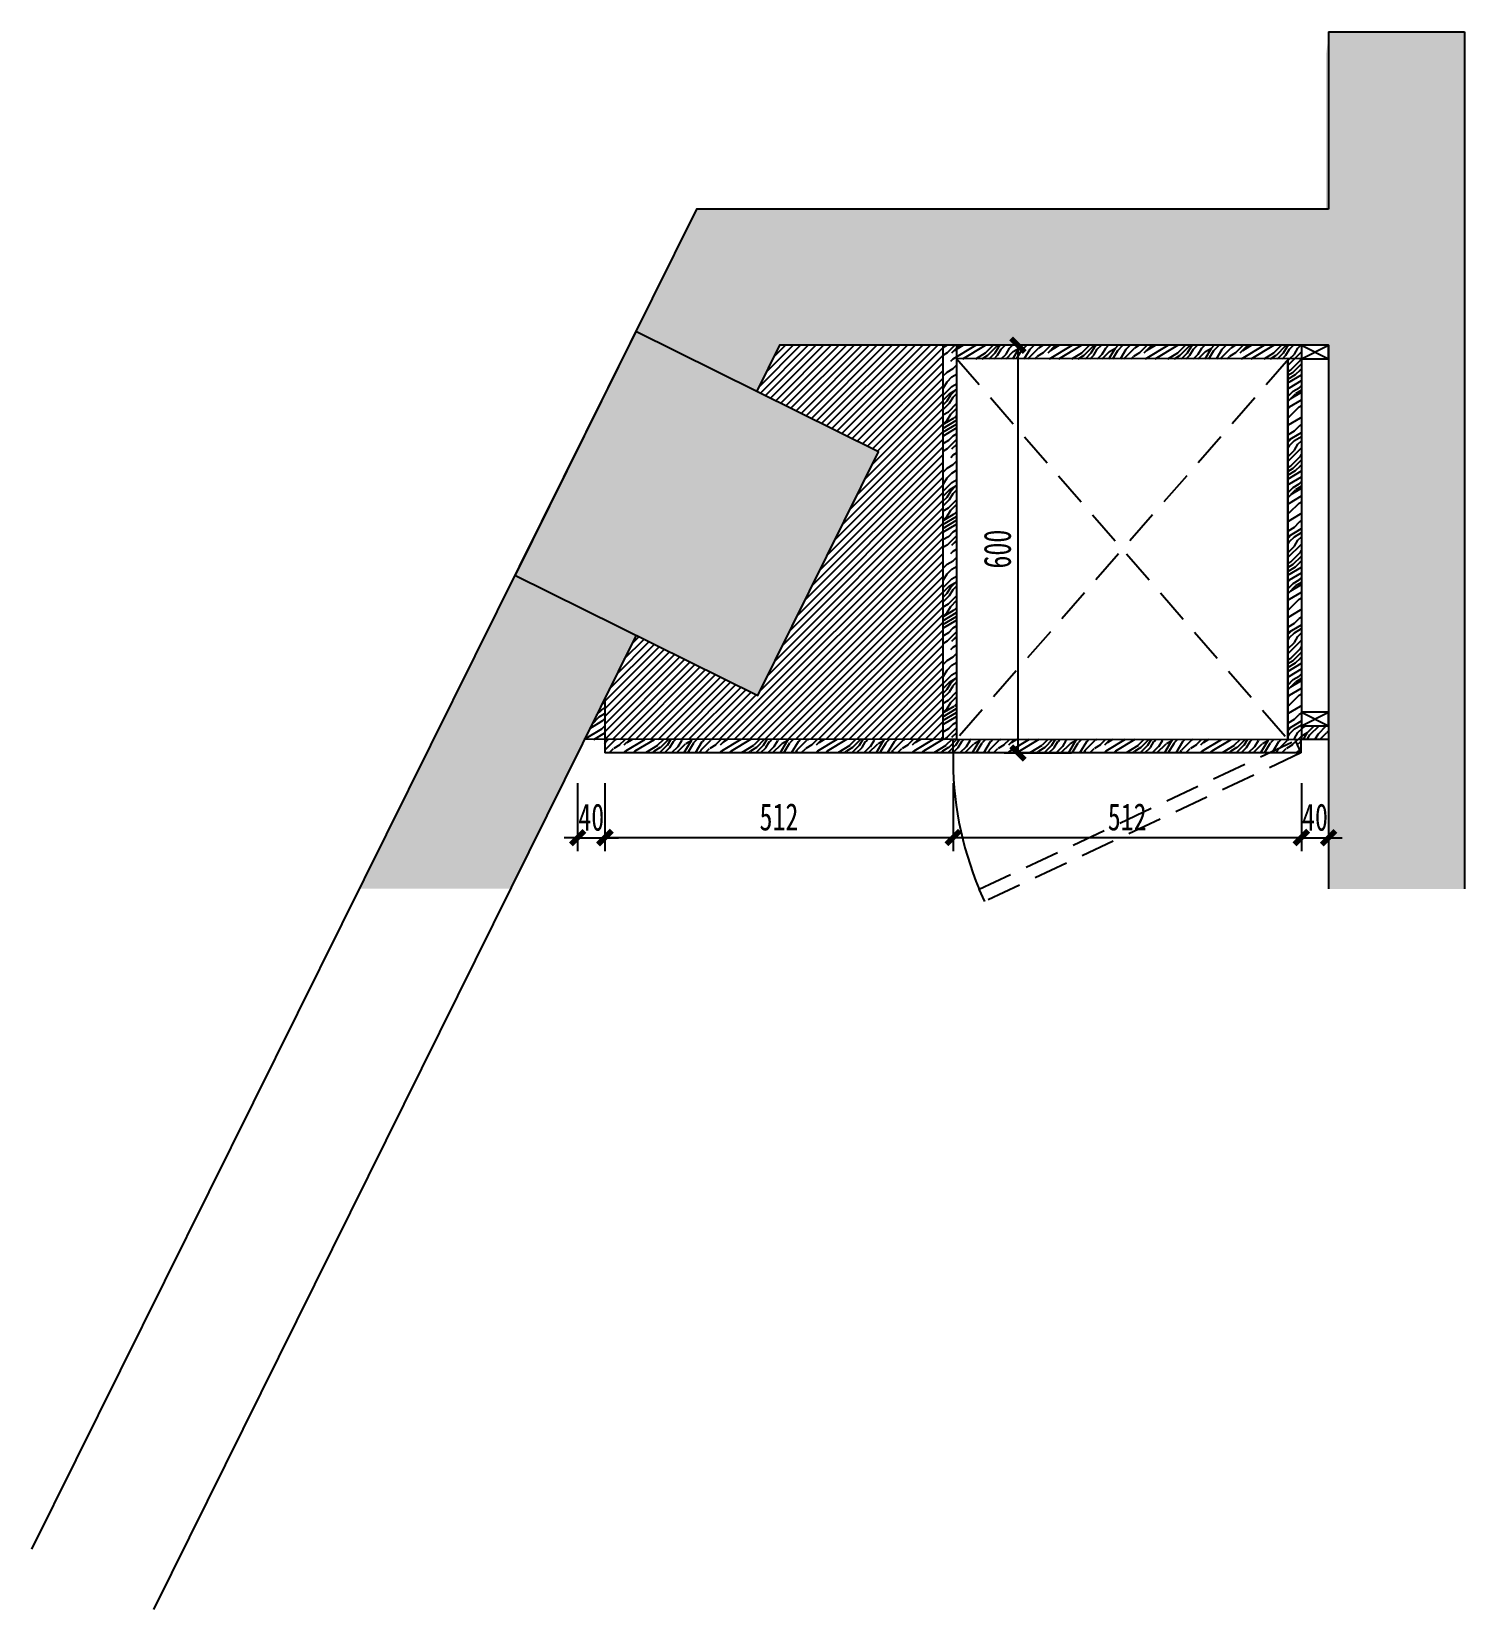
# Model space of a CAD drawing. Header units: millimetres. Extents: x 3111864 to 3154170, y -3068724 to -3044687.
# Drawn here: x 3124005 to 3126115, y -3061353 to -3059032 of the extents above; entities that cross this region are included whole.
import ezdxf

# ---------------------------------------------------------------- set-up
doc = ezdxf.new("R2010")
doc.units = ezdxf.units.MM
doc.header["$LTSCALE"] = 500
doc.header["$MEASUREMENT"] = 0
doc.header["$PDMODE"] = 2
doc.linetypes.add('DASHED', pattern=[19.05, 12.7, -6.35])
doc.layers.get('0').update_dxf_attribs({"linetype": 'CONTINUOUS'})
doc.layers.get('DEFPOINTS').update_dxf_attribs({"linetype": 'CONTINUOUS'})
for name, color, linetype in [('A-土建墙（含管井、立管）', 6, 'CONTINUOUS'), ('A-土建柱', 6, 'CONTINUOUS'), ('A-土建柱填充', 251, 'CONTINUOUS'), ('D-节点填充', 250, 'CONTINUOUS'), ('D-节点尺寸', 5, 'CONTINUOUS'), ('D-造型细线', 146, 'CONTINUOUS'), ('E-立面填充', 250, 'CONTINUOUS'), ('P-固定家具（落地、到顶）', 142, 'CONTINUOUS'), ('P-活动家具', 146, 'CONTINUOUS'), ('W-尺寸', 5, 'CONTINUOUS')]:
    doc.layers.add(name, color=color, linetype=linetype)
doc.layers.add('DEFPOINTS(视图框)', color=250, linetype='CONTINUOUS', plot=False)
doc.styles.add('DIM', font='SimSun.ttf', dxfattribs={"width": 0.7})
doc.dimstyles.new('20', dxfattribs={"dimscale": 20, "dimtxt": 2, "dimasz": 1, "dimexe": 1, "dimexo": 1, "dimgap": 0.5, "dimtad": 1, "dimdec": 0, "dimzin": 0, "dimdsep": 46, "dimtxsty": 'DIM', "dimblk": 'ARCHTICK', "dimcen": 0, "dimclrd": 5, "dimclre": 5, "dimclrt": 35, "dimadec": 0, "dimazin": 0, "dimtfac": 0.5, "dimtdec": 0, "dimtix": 1, "dimtmove": 2, "dimatfit": 2, "dimldrblk": 'A', "dimfxl": 0, "dimtolj": 1, "dimtzin": 0, "dimlwd": -1, "dimlwe": -1, "dimarcsym": 0})

# ---------------------------------------------------------------- blocks, each defined once
blk = doc.blocks.new('_ArchTick')
at = {"color": 0, "linetype": 'ByBlock', "const_width": 0.4}
blk.add_lwpolyline([(-0.5, -0.5), (0.5, 0.5)], dxfattribs=at)
blk = doc.blocks.new('*D1411')
at = {"layer": 'DEFPOINTS', "color": 0, "ltscale": 100}
for p in [(3124808.9, -3060093.3), (3124848.9, -3060093.3), (3124848.9, -3060217.9)]:
    blk.add_point(p, dxfattribs=at)
at = {"layer": 'W-尺寸', "color": 5, "ltscale": 100}
for p, q in [((3124808.9, -3060137.9), (3124808.9, -3060237.9)), ((3124848.9, -3060137.9), (3124848.9, -3060237.9)), ((3124808.9, -3060217.9), (3124788.9, -3060217.9)), ((3124808.9, -3060217.9), (3124848.9, -3060217.9)), ((3124848.9, -3060217.9), (3124868.9, -3060217.9))]:
    blk.add_line(p, q, dxfattribs=at)
at = {"layer": 'W-尺寸', "color": 5, "ltscale": 100, "xscale": 20, "yscale": 20, "zscale": 20}
blk.add_blockref('_ArchTick', (3124808.9, -3060217.9), dxfattribs=at)
at = {"layer": 'W-尺寸', "color": 5, "ltscale": 100, "xscale": 20, "yscale": 20, "zscale": 20, "rotation": 180}
blk.add_blockref('_ArchTick', (3124848.9, -3060217.9), dxfattribs=at)
at = {"layer": 'W-尺寸', "color": 35, "ltscale": 100, "insert": (3124828.9, -3060187.9), "char_height": 40, "attachment_point": 5, "style": 'DIM'}
blk.add_mtext('\\A1;40', dxfattribs=at)
blk = doc.blocks.new('A')
for p, q in [((-1.44, 1.15), (-1.09, 1.44)), ((-1.09, 1.44), (0, 0)), ((-0.37, 0), (-2.13, 0)), ((-1.44, 1.15), (-0.37, 0)), ((-1.44, -1.15), (-0.37, 0)), ((-1.09, -1.44), (0, 0)), ((-1.44, -1.15), (-1.09, -1.44))]:
    blk.add_line(p, q)
for points in [[(-1.44, 1.15), (-1.09, 1.44), (-0.37, 0), (0, 0)], [(-1.44, -1.15), (-1.09, -1.44), (-0.37, 0), (0, 0)]]:
    blk.add_solid(points)
blk = doc.blocks.new('*D1412')
at = {"layer": 'DEFPOINTS', "color": 0, "ltscale": 100}
for p in [(3125361.3, -3060072.9), (3124848.9, -3060093.3), (3125361.3, -3060217.5)]:
    blk.add_point(p, dxfattribs=at)
at = {"layer": 'W-尺寸', "color": 5, "ltscale": 100}
for p, q in [((3124848.9, -3060137.5), (3124848.9, -3060237.5)), ((3125361.3, -3060137.5), (3125361.3, -3060237.5)), ((3124848.9, -3060217.5), (3125361.3, -3060217.5))]:
    blk.add_line(p, q, dxfattribs=at)
at = {"layer": 'W-尺寸', "color": 5, "ltscale": 100, "xscale": 20, "yscale": 20, "zscale": 20, "rotation": 180}
blk.add_blockref('_ArchTick', (3124848.9, -3060217.5), dxfattribs=at)
at = {"layer": 'W-尺寸', "color": 5, "ltscale": 100, "xscale": 20, "yscale": 20, "zscale": 20}
blk.add_blockref('_ArchTick', (3125361.3, -3060217.5), dxfattribs=at)
at = {"layer": 'W-尺寸', "color": 35, "ltscale": 100, "insert": (3125105.1, -3060187.5), "char_height": 40, "attachment_point": 5, "style": 'DIM'}
blk.add_mtext('\\A1;512', dxfattribs=at)
blk = doc.blocks.new('*D1413')
at = {"layer": 'DEFPOINTS', "color": 0, "ltscale": 100}
for p in [(3125361.3, -3060072.9), (3125873.8, -3060093.3), (3125873.8, -3060217.5)]:
    blk.add_point(p, dxfattribs=at)
at = {"layer": 'W-尺寸', "color": 5, "ltscale": 100}
for p, q in [((3125361.3, -3060137.5), (3125361.3, -3060237.5)), ((3125873.8, -3060137.5), (3125873.8, -3060237.5)), ((3125361.3, -3060217.5), (3125873.8, -3060217.5))]:
    blk.add_line(p, q, dxfattribs=at)
at = {"layer": 'W-尺寸', "color": 5, "ltscale": 100, "xscale": 20, "yscale": 20, "zscale": 20, "rotation": 180}
blk.add_blockref('_ArchTick', (3125361.3, -3060217.5), dxfattribs=at)
at = {"layer": 'W-尺寸', "color": 5, "ltscale": 100, "xscale": 20, "yscale": 20, "zscale": 20}
blk.add_blockref('_ArchTick', (3125873.8, -3060217.5), dxfattribs=at)
at = {"layer": 'W-尺寸', "color": 35, "ltscale": 100, "insert": (3125617.5, -3060187.5), "char_height": 40, "attachment_point": 5, "style": 'DIM'}
blk.add_mtext('\\A1;512', dxfattribs=at)
blk = doc.blocks.new('*D1414')
at = {"layer": 'DEFPOINTS', "color": 0, "ltscale": 100}
for p in [(3125873.8, -3060093.3), (3125913.8, -3060093.3), (3125913.8, -3060217.9)]:
    blk.add_point(p, dxfattribs=at)
at = {"layer": 'W-尺寸', "color": 5, "ltscale": 100}
for p, q in [((3125873.8, -3060137.9), (3125873.8, -3060237.9)), ((3125913.8, -3060137.9), (3125913.8, -3060237.9)), ((3125873.8, -3060217.9), (3125853.8, -3060217.9)), ((3125873.8, -3060217.9), (3125913.8, -3060217.9)), ((3125913.8, -3060217.9), (3125933.8, -3060217.9))]:
    blk.add_line(p, q, dxfattribs=at)
at = {"layer": 'W-尺寸', "color": 5, "ltscale": 100, "xscale": 20, "yscale": 20, "zscale": 20}
blk.add_blockref('_ArchTick', (3125873.8, -3060217.9), dxfattribs=at)
at = {"layer": 'W-尺寸', "color": 5, "ltscale": 100, "xscale": 20, "yscale": 20, "zscale": 20, "rotation": 180}
blk.add_blockref('_ArchTick', (3125913.8, -3060217.9), dxfattribs=at)
at = {"layer": 'W-尺寸', "color": 35, "ltscale": 100, "insert": (3125893.8, -3060187.9), "char_height": 40, "attachment_point": 5, "style": 'DIM'}
blk.add_mtext('\\A1;40', dxfattribs=at)
blk = doc.blocks.new('*D1415')
at = {"layer": 'DEFPOINTS', "color": 0, "ltscale": 100}
for p in [(3125555.7, -3059493.3), (3125456.7, -3060093.3), (3125555.7, -3060093.3)]:
    blk.add_point(p, dxfattribs=at)
at = {"layer": 'W-尺寸', "color": 5, "ltscale": 100}
for p, q in [((3125535.7, -3059493.3), (3125436.7, -3059493.3)), ((3125456.7, -3059493.3), (3125456.7, -3060093.3)), ((3125535.7, -3060093.3), (3125436.7, -3060093.3))]:
    blk.add_line(p, q, dxfattribs=at)
at = {"layer": 'W-尺寸', "color": 5, "ltscale": 100, "xscale": 20, "yscale": 20, "zscale": 20}
for p, rotation in [((3125456.7, -3059493.3), 90), ((3125456.7, -3060093.3), 270)]:
    blk.add_blockref('_ArchTick', p, dxfattribs=dict(at, rotation=rotation))
at = {"layer": 'W-尺寸', "color": 35, "ltscale": 100, "insert": (3125426.7, -3059793.3), "char_height": 40, "attachment_point": 5, "rotation": 90, "style": 'DIM'}
blk.add_mtext('\\A1;600', dxfattribs=at)

msp = doc.modelspace()

# ---------------------------------------------------------------- hatches: boundary and pattern name
at = {"ltscale": 100}
h = msp.add_hatch(dxfattribs=at)
h.set_pattern_fill('FB木纹中SC300', color=251, scale=25, angle=45, style=0, pattern_type=2)
h.set_pattern_definition([(45, (3125361.33, -3060093.27), (-70.711, 70.711), [20, -30, 10, -40]), (45, (3125409.06, -3060042), (-70.711, 70.711), [20, -80]), (45, (3125398.45, -3060045.54), (-70.711, 70.711), [10, -90]), (45, (3125357.79, -3060082.66), (-70.711, 70.711), [5, -70, 5, -20]), (45, (3125379, -3060054.38), (-70.711, 70.711), [20, -30, 5, -45]), (45, (3125359.56, -3060070.28), (-70.711, 70.711), [15, -85]), (45, (3125375.47, -3060050.84), (-70.711, 70.711), [30, -70]), (45, (3125352.49, -3060070.28), (-70.711, 70.711), [20, -80]), (45, (3125379, -3060040.23), (-70.711, 70.711), [50, -50]), (45, (3125354.25, -3060057.91), (-70.711, 70.711), [10, -30, 20, -40]), (45, (3125401.98, -3060006.65), (-70.71, 70.71), [20, -80]), (45, (3125386.07, -3060019.02), (-70.711, 70.711), [10, -90]), (45, (3125370.16, -3060031.39), (-70.711, 70.711), [10, -90]), (45, (3125333.04, -3060064.98), (-70.711, 70.711), [20, -80]), (45, (3125366.63, -3060027.86), (-70.711, 70.711), [20, -80]), (45, (3125363.09, -3060024.32), (-70.711, 70.711), [20, -20, 20, -40]), (45, (3125345.42, -3060034.93), (-70.711, 70.711), [10, -50, 20, -20]), (45, (3125357.79, -3060019.02), (-70.711, 70.711), [30, -70]), (45, (3125354.25, -3060015.48), (-70.711, 70.711), [20, -80]), (45, (3125324.2, -3060042), (-70.711, 70.711), [30, -40, 10, -20]), (45, (3125320.67, -3060038.47), (-70.711, 70.711), [50, -50]), (45, (3125361.33, -3059994.27), (-70.711, 70.711), [10, -90]), (45, (3125338.34, -3060013.72), (-70.711, 70.711), [20, -80]), (45, (3125322.43, -3060026.09), (-70.711, 70.711), [10, -40, 10, -40]), (45, (3125313.6, -3060031.39), (-70.711, 70.711), [10, -30, 20, -40]), (45, (3125325.97, -3060015.48), (-70.711, 70.711), [10, -50, 10, -30]), (45, (3125338.34, -3059999.57), (-70.711, 70.711), [30, -70]), (45, (3125306.52, -3060024.32), (-70.711, 70.711), [20, -80]), (45, (3125340.11, -3059987.2), (-70.711, 70.711), [10, -90]), (45, (3125352.49, -3059971.29), (-70.71, 70.71), [10, -90]), (59.0362, (3125405.52, -3060038.465), (70.7107, 70.7107), [10.3, -402.0106]), (59.0362, (3125396.68, -3060015.484), (70.7107, 70.7107), [10.3, -402.0106]), (59.0362, (3125347.183, -3059980.13), (70.7107, 70.7107), [10.3, -402.0106]), (59.0362, (3125352.487, -3060027.859), (70.7107, 70.7107), [10.3, -402.0106]), (59.0362, (3125356.022, -3060003.11), (70.7107, 70.7107), [10.3, -402.0106]), (59.0362, (3125368.397, -3060001.342), (70.7107, 70.7107), [10.3, -402.0106]), (59.0362, (3125320.667, -3060024.323), (70.7107, 70.7107), [10.3, -402.0106]), (59.0362, (3125352.487, -3059999.574), (70.7107, 70.7107), [10.3, -402.0106]), (59.0362, (3125393.145, -3060011.949), (70.7107, 70.7107), [20.6, -391.7106]), (59.0362, (3125380.77, -3060013.716), (70.7107, 70.7107), [20.6, -391.7106]), (59.0362, (3125377.235, -3060010.18), (70.7107, 70.7107), [20.6, -391.7106]), (210.9638, (3125379.003, -3060054.375), (-70.7107, -70.7107), [10.3, -20.6, 10.3, -371.1106]), (210.9638, (3125354.254, -3060057.91), (-70.7107, -70.7107), [10.3, -402.0106]), (210.9638, (3125322.435, -3060026.09), (-70.7107, -70.7107), [20.6, -391.7106]), (239.0362, (3125409.055, -3060042), (-70.7107, -70.7107), [10.3, -402.0106]), (30.9638, (3125423.197, -3060027.859), (70.7107, 70.7107), [10.3, -402.0106]), (30.9638, (3125377.235, -3060024.323), (70.7107, 70.7107), [10.3, -402.0106]), (30.9638, (3125379.003, -3059997.807), (70.7107, 70.7107), [10.3, -402.0106]), (30.9638, (3125345.416, -3060020.788), (70.7107, 70.7107), [10.3, -402.0106]), (30.9638, (3125329.506, -3060019.02), (70.7107, 70.7107), [10.3, -402.0106]), (30.9638, (3125333.041, -3060008.413), (70.7107, 70.7107), [10.3, -402.0106]), (30.9638, (3125345.416, -3060020.788), (70.7107, 70.7107), [10.3, -402.0106]), (30.9638, (3125356.022, -3059988.968), (70.7107, 70.7107), [41.2, -371.1106]), (30.9638, (3125361.326, -3060079.124), (70.7107, 70.7107), [41.2, -371.1106]), (30.9638, (3125363.093, -3060066.75), (70.7107, 70.7107), [41.2, -371.1106]), (30.9638, (3125366.63, -3060056.143), (70.7107, 70.7107), [10.3, -20.6, 20.6, -360.8106]), (30.9638, (3125361.326, -3060050.84), (70.7107, 70.7107), [20.6, -20.6, 20.6, -350.5106]), (30.9638, (3125347.183, -3060050.84), (70.7107, 70.7107), [41.2, -371.1106]), (30.9638, (3125334.81, -3060052.607), (70.7107, 70.7107), [41.2, -371.1106]), (30.9638, (3125331.273, -3060049.072), (70.7107, 70.7107), [41.2, -371.1106]), (30.9638, (3125359.558, -3059978.36), (70.7107, 70.7107), [10.3, -402.0106]), (30.9638, (3125359.558, -3059964.22), (70.7107, 70.7107), [20.6, -391.7106]), (30.9638, (3125320.667, -3060010.18), (70.7107, 70.7107), [20.6, -391.7106]), (30.9638, (3125375.468, -3060079.124), (70.7107, 70.7107), [41.2, -371.1106]), (30.9638, (3125368.397, -3059987.2), (70.7107, 70.7107), [30.9, -381.4106]), (30.9638, (3125380.77, -3059985.432), (70.7107, 70.7107), [61.8, -350.5106])])
h.paths.add_polyline_path([(3125873.783, -3059513.266), (3125855.434, -3059513.253), (3125853.783, -3059522.045), (3125853.783, -3060049.255), (3125873.783, -3060053.266)])
h.paths.add_polyline_path([(3125346.313, -3059493.266), (3125366.313, -3059493.266), (3125366.313, -3060072.91), (3125346.313, -3060073.266)])
h.paths.add_polyline_path([(3125853.783, -3060049.255), (3125873.783, -3060053.266), (3125913.783, -3060053.266), (3125913.783, -3060073.266), (3125853.783, -3060073.266)])
h.paths.add_polyline_path([(3125873.783, -3059513.266), (3125873.783, -3059493.266), (3125366.313, -3059493.266), (3125366.313, -3059513.266)])
h = msp.add_hatch(dxfattribs=at)
h.set_pattern_fill('FB木纹中SC300', color=251, scale=25, angle=45, style=0, pattern_type=2)
h.set_pattern_definition([(45, (3124808.87, -3060093.27), (-70.71, 70.71), [20, -30, 10, -40]), (45, (3124856.6, -3060042), (-70.71, 70.71), [20, -80]), (45, (3124845.99, -3060045.54), (-70.71, 70.71), [10, -90]), (45, (3124805.33, -3060082.66), (-70.71, 70.71), [5, -70, 5, -20]), (45, (3124826.55, -3060054.37), (-70.71, 70.71), [20, -30, 5, -45]), (45, (3124807.1, -3060070.28), (-70.71, 70.71), [15, -85]), (45, (3124823.01, -3060050.84), (-70.71, 70.71), [30, -70]), (45, (3124800.03, -3060070.28), (-70.71, 70.71), [20, -80]), (45, (3124826.55, -3060040.23), (-70.71, 70.71), [50, -50]), (45, (3124801.8, -3060057.91), (-70.71, 70.71), [10, -30, 20, -40]), (45, (3124849.53, -3060006.65), (-70.71, 70.71), [20, -80]), (45, (3124833.62, -3060019.02), (-70.71, 70.71), [10, -90]), (45, (3124817.71, -3060031.39), (-70.71, 70.71), [10, -90]), (45, (3124780.58, -3060064.98), (-70.71, 70.71), [20, -80]), (45, (3124814.17, -3060027.86), (-70.71, 70.71), [20, -80]), (45, (3124810.64, -3060024.32), (-70.71, 70.71), [20, -20, 20, -40]), (45, (3124792.96, -3060034.93), (-70.71, 70.71), [10, -50, 20, -20]), (45, (3124805.33, -3060019.02), (-70.71, 70.71), [30, -70]), (45, (3124801.8, -3060015.48), (-70.71, 70.71), [20, -80]), (45, (3124771.75, -3060042), (-70.71, 70.71), [30, -40, 10, -20]), (45, (3124768.21, -3060038.47), (-70.71, 70.71), [50, -50]), (45, (3124808.87, -3059994.27), (-70.71, 70.71), [10, -90]), (45, (3124785.89, -3060013.72), (-70.71, 70.71), [20, -80]), (45, (3124769.98, -3060026.09), (-70.71, 70.71), [10, -40, 10, -40]), (45, (3124761.14, -3060031.39), (-70.71, 70.71), [10, -30, 20, -40]), (45, (3124773.51, -3060015.48), (-70.71, 70.71), [10, -50, 10, -30]), (45, (3124785.89, -3059999.57), (-70.71, 70.71), [30, -70]), (45, (3124754.07, -3060024.32), (-70.71, 70.71), [20, -80]), (45, (3124787.65, -3059987.2), (-70.71, 70.71), [10, -90]), (45, (3124800.03, -3059971.29), (-70.71, 70.71), [10, -90]), (59.036, (3124853.062, -3060038.465), (70.711, 70.711), [10.3, -402.01]), (59.036, (3124844.224, -3060015.484), (70.711, 70.711), [10.3, -402.01]), (59.036, (3124794.726, -3059980.129), (70.7107, 70.7107), [10.3, -402.01]), (59.036, (3124800.03, -3060027.858), (70.711, 70.711), [10.3, -402.01]), (59.036, (3124803.565, -3060003.11), (70.711, 70.711), [10.3, -402.01]), (59.036, (3124815.94, -3060001.342), (70.711, 70.711), [10.3, -402.01]), (59.036, (3124768.21, -3060024.323), (70.7107, 70.7107), [10.3, -402.01]), (59.036, (3124800.03, -3059999.574), (70.711, 70.711), [10.3, -402.01]), (59.036, (3124840.688, -3060011.949), (70.711, 70.711), [20.6, -391.71]), (59.036, (3124828.314, -3060013.716), (70.711, 70.711), [20.6, -391.71]), (59.036, (3124824.778, -3060010.18), (70.711, 70.711), [20.6, -391.71]), (210.964, (3124826.546, -3060054.375), (-70.711, -70.711), [10.3, -20.6, 10.3, -371.111]), (210.964, (3124801.797, -3060057.91), (-70.711, -70.711), [10.3, -402.01]), (210.964, (3124769.977, -3060026.09), (-70.7107, -70.7107), [20.6, -391.71]), (239.036, (3124856.598, -3060042), (-70.711, -70.711), [10.3, -402.01]), (30.964, (3124870.74, -3060027.858), (70.711, 70.711), [10.3, -402.01]), (30.964, (3124824.778, -3060024.323), (70.711, 70.711), [10.3, -402.01]), (30.964, (3124826.546, -3059997.806), (70.711, 70.711), [10.3, -402.01]), (30.964, (3124792.958, -3060020.787), (70.711, 70.711), [10.3, -402.01]), (30.964, (3124777.048, -3060019.02), (70.711, 70.711), [10.3, -402.01]), (30.964, (3124780.584, -3060008.413), (70.7107, 70.7107), [10.3, -402.01]), (30.964, (3124792.958, -3060020.787), (70.711, 70.711), [10.3, -402.01]), (30.964, (3124803.565, -3059988.968), (70.7107, 70.7107), [41.2, -371.11]), (30.964, (3124808.868, -3060079.124), (70.711, 70.711), [41.2, -371.11]), (30.964, (3124810.636, -3060066.75), (70.711, 70.711), [41.2, -371.11]), (30.964, (3124814.171, -3060056.143), (70.711, 70.711), [10.3, -20.6, 20.6, -360.811]), (30.964, (3124808.868, -3060050.84), (70.711, 70.711), [20.6, -20.6, 20.6, -350.511]), (30.964, (3124794.726, -3060050.84), (70.711, 70.711), [41.2, -371.11]), (30.964, (3124782.352, -3060052.607), (70.711, 70.711), [41.2, -371.11]), (30.964, (3124778.816, -3060049.072), (70.711, 70.711), [41.2, -371.11]), (30.964, (3124807.1, -3059978.36), (70.7107, 70.7107), [10.3, -402.01]), (30.964, (3124807.1, -3059964.22), (70.7107, 70.7107), [20.6, -391.71]), (30.964, (3124768.21, -3060010.18), (70.7107, 70.7107), [20.6, -391.71]), (30.964, (3124823.01, -3060079.124), (70.711, 70.711), [41.2, -371.11]), (30.964, (3124815.94, -3059987.2), (70.7107, 70.7107), [30.9, -381.41]), (30.964, (3124828.314, -3059985.432), (70.711, 70.711), [61.8, -350.51])])
h.paths.add_polyline_path([(3124818.773, -3060073.273), (3124848.868, -3060073.253), (3124848.868, -3060012.524)])
h = msp.add_hatch(dxfattribs=at)
h.set_pattern_fill('FB木纹中SC300', color=251, scale=25, angle=45, style=0, pattern_type=2)
h.set_pattern_definition([(45, (6250715.48, -6120179.85), (-70.7106781, 70.7106781), [20, -30, 10, -40]), (45, (6250763.21, -6120128.58), (-70.7106781, 70.7106781), [20, -80]), (45, (6250752.6, -6120132.12), (-70.7106781, 70.7106781), [10, -90]), (45, (6250711.94, -6120169.24), (-70.7106781, 70.7106781), [5, -70, 5, -20]), (45, (6250733.16, -6120140.96), (-70.7106781, 70.7106781), [20, -30, 5, -45]), (45, (6250713.71, -6120156.87), (-70.7106781, 70.7106781), [15, -85]), (45, (6250729.62, -6120137.42), (-70.7106781, 70.7106781), [30, -70]), (45, (6250706.64, -6120156.87), (-70.7106781, 70.7106781), [20, -80]), (45, (6250733.16, -6120126.81), (-70.7106781, 70.7106781), [50, -50]), (45, (6250708.41, -6120144.49), (-70.7106781, 70.7106781), [10, -30, 20, -40]), (45, (6250756.14, -6120093.23), (-70.7106781, 70.7106781), [20, -80]), (45, (6250740.23, -6120105.6), (-70.7106781, 70.7106781), [10, -90]), (45, (6250724.32, -6120117.98), (-70.7106781, 70.7106781), [10, -90]), (45, (6250687.2, -6120151.56), (-70.7106781, 70.7106781), [20, -80]), (45, (6250720.78, -6120114.44), (-70.7106781, 70.7106781), [20, -80]), (45, (6250717.25, -6120110.9), (-70.7106781, 70.7106781), [20, -20, 20, -40]), (45, (6250699.57, -6120121.51), (-70.7106781, 70.7106781), [10, -50, 20, -20]), (45, (6250711.94, -6120105.6), (-70.7106781, 70.7106781), [30, -70]), (45, (6250708.41, -6120102.07), (-70.7106781, 70.7106781), [20, -80]), (45, (6250678.36, -6120128.58), (-70.7106781, 70.7106781), [30, -40, 10, -20]), (45, (6250674.82, -6120125.05), (-70.7106781, 70.7106781), [50, -50]), (45, (6250715.48, -6120080.85), (-70.7106781, 70.7106781), [10, -90]), (45, (6250692.5, -6120100.3), (-70.7106781, 70.7106781), [20, -80]), (45, (6250676.59, -6120112.67), (-70.7106781, 70.7106781), [10, -40, 10, -40]), (45, (6250667.75, -6120117.98), (-70.7106781, 70.7106781), [10, -30, 20, -40]), (45, (6250680.12, -6120102.07), (-70.7106781, 70.7106781), [10, -50, 10, -30]), (45, (6250692.5, -6120086.16), (-70.7106781, 70.7106781), [30, -70]), (45, (6250660.68, -6120110.9), (-70.7106781, 70.7106781), [20, -80]), (45, (6250694.27, -6120073.78), (-70.7106781, 70.7106781), [10, -90]), (45, (6250706.64, -6120057.87), (-70.7106781, 70.7106781), [10, -90]), (59.0362435, (6250759.674, -6120125.047), (70.71067812, 70.71067811), [10.3, -402.0105526]), (59.0362435, (6250750.835, -6120102.066), (70.71067812, 70.71067811), [10.3, -402.0105526]), (59.0362435, (6250701.337, -6120066.71), (70.71067812, 70.71067811), [10.3, -402.0105526]), (59.0362435, (6250706.64, -6120114.44), (70.71067812, 70.71067811), [10.3, -402.0105526]), (59.0362435, (6250710.176, -6120089.692), (70.71067812, 70.71067811), [10.3, -402.0105526]), (59.0362435, (6250722.55, -6120087.924), (70.71067812, 70.71067811), [10.3, -402.0105526]), (59.0362435, (6250674.82, -6120110.905), (70.71067812, 70.71067811), [10.3, -402.0105526]), (59.0362435, (6250706.64, -6120086.156), (70.71067812, 70.71067811), [10.3, -402.0105526]), (59.0362435, (6250747.3, -6120098.53), (70.71067812, 70.71067811), [20.6, -391.7105526]), (59.0362435, (6250734.925, -6120100.298), (70.71067812, 70.71067811), [20.6, -391.7105526]), (59.0362435, (6250731.39, -6120096.763), (70.71067812, 70.71067811), [20.6, -391.7105526]), (210.9637565, (6250733.157, -6120140.957), (-70.71067811, -70.71067812), [10.3, -20.6, 10.3, -371.1105526]), (210.9637565, (6250708.408, -6120144.493), (-70.71067811, -70.71067812), [10.3, -402.0105526]), (210.9637565, (6250676.589, -6120112.673), (-70.71067811, -70.71067812), [20.6, -391.7105526]), (239.0362435, (6250763.21, -6120128.583), (-70.71067812, -70.71067811), [10.3, -402.0105526]), (30.9637565, (6250777.351, -6120114.44), (70.71067811, 70.71067812), [10.3, -402.0105526]), (30.9637565, (6250731.39, -6120110.905), (70.71067811, 70.71067812), [10.3, -402.0105526]), (30.9637565, (6250733.157, -6120084.388), (70.71067811, 70.71067812), [10.3, -402.0105526]), (30.9637565, (6250699.57, -6120107.37), (70.71067811, 70.71067812), [10.3, -402.0105526]), (30.9637565, (6250683.66, -6120105.602), (70.71067811, 70.71067812), [10.3, -402.0105526]), (30.9637565, (6250687.195, -6120094.995), (70.71067811, 70.71067812), [10.3, -402.0105526]), (30.9637565, (6250699.57, -6120107.37), (70.71067811, 70.71067812), [10.3, -402.0105526]), (30.9637565, (6250710.176, -6120075.55), (70.71067811, 70.71067812), [41.2, -371.1105526]), (30.9637565, (6250715.48, -6120165.706), (70.71067811, 70.71067812), [41.2, -371.1105526]), (30.9637565, (6250717.247, -6120153.331), (70.71067811, 70.71067812), [41.2, -371.1105526]), (30.9637565, (6250720.783, -6120142.725), (70.71067811, 70.71067812), [10.3, -20.6, 20.6, -360.8105526]), (30.9637565, (6250715.48, -6120137.421), (70.71067811, 70.71067812), [20.6, -20.6, 20.6, -350.5105526]), (30.9637565, (6250701.337, -6120137.421), (70.71067811, 70.71067812), [41.2, -371.1105526]), (30.9637565, (6250688.963, -6120139.19), (70.71067811, 70.71067812), [41.2, -371.1105526]), (30.9637565, (6250685.427, -6120135.654), (70.71067811, 70.71067812), [41.2, -371.1105526]), (30.9637565, (6250713.712, -6120064.943), (70.71067811, 70.71067812), [10.3, -402.0105526]), (30.9637675, (6250713.712, -6120050.8), (70.71066454, 70.7106917), [20.6, -391.7105526]), (30.9637675, (6250674.82, -6120096.763), (70.71066454, 70.7106917), [20.6, -391.7105526]), (30.9637575, (6250729.622, -6120165.706), (70.71067688, 70.71067935), [41.2, -371.1105526]), (30.9637575, (6250722.55, -6120073.782), (70.71067688, 70.71067935), [30.9, -381.4105526]), (30.9637575, (6250734.925, -6120072.014), (70.71067688, 70.71067935), [61.8, -350.5105526])])
h.paths.add_polyline_path([(3124848.868, -3060073.253), (3124848.868, -3060093.266), (3125361.313, -3060093.266), (3125361.313, -3060072.913)])
h.paths.add_polyline_path([(3125872.783, -3060093.266), (3125872.783, -3060080.344), (3125844.122, -3060093.266)])
h.paths.add_polyline_path([(3125872.783, -3060073.266), (3125873.783, -3060073.266), (3125366.313, -3060072.91), (3125361.313, -3060072.913), (3125361.313, -3060093.266), (3125844.122, -3060093.266), (3125872.783, -3060080.344)])
at = {"layer": 'A-土建柱填充'}
h = msp.add_hatch(color=256, dxfattribs=at)
h.dxf.hatch_style = 1
h.paths.add_polyline_path([(3124717.096, -3059831.299), (3124894.662, -3059472.872), (3125253.089, -3059650.437), (3125075.524, -3060008.865)])
at = {"layer": 'D-节点填充', "ltscale": 0.15}
h = msp.add_hatch(dxfattribs=at)
h.set_pattern_fill('ANSI31', color=256, scale=5, style=0)
h.set_pattern_definition([(45, (3124848.868, -3060073.266), (-5.61266, 5.61266), [])])
h.paths.add_polyline_path([(3125106.108, -3059493.266), (3125072.488, -3059561.13), (3125251.637, -3059650.045), (3125074.071, -3060008.473), (3124894.857, -3059919.69), (3124848.868, -3060012.524), (3124848.868, -3060073.253), (3125346.313, -3060072.923), (3125346.313, -3059493.266)])
at = {"layer": 'E-立面填充', "ltscale": 0.15}
h = msp.add_hatch(dxfattribs=at)
h.set_pattern_fill('ZIGZAG', color=256, scale=10, angle=45, style=0)
h.set_pattern_definition([(45, (3124488.87, -3060292.91), (2e-15, 22.45064), [15.875, -15.875]), (135, (3124500.095, -3060281.685), (-22.45064, 2e-15), [15.875, -15.875])])
h.paths.add_polyline_path([(3126115.169, -3059031.793), (3125915.169, -3059031.793), (3125910.182, -3059062.998), (3125910.182, -3059292.91), (3124985.15, -3059292.989), (3124896.047, -3059472.516), (3125073.874, -3059560.775), (3125107.494, -3059492.91), (3125913.783, -3059493.266), (3125913.783, -3060293.266), (3126113.783, -3060293.266)])
h.paths.add_polyline_path([(3124896.243, -3059919.335), (3124718.087, -3059831.076), (3124488.87, -3060292.91), (3124711.174, -3060292.91)])

# ---------------------------------------------------------------- linework, layer by layer
at = {"layer": 'A-土建墙（含管井、立管）', "color": 6}
for points in [[(3125913.784, -3059032.148), (3125913.784, -3059293.266)], [(3126113.784, -3059032.148), (3126113.783, -3060293.266)], [(3125913.784, -3059293.266), (3124983.764, -3059293.345), (3124005.382, -3061264.62)], [(3125913.783, -3059493.266), (3125106.108, -3059493.266), (3125072.488, -3059561.13)], [(3125913.783, -3059493.266), (3125913.783, -3060293.266)], [(3124894.857, -3059919.69), (3124184.596, -3061353.402)]]:
    msp.add_lwpolyline(points, dxfattribs=at)
at = {"layer": 'A-土建柱'}
msp.add_lwpolyline([(3124716.701, -3059831.432), (3125074.071, -3060008.473), (3125251.637, -3059650.045), (3124894.662, -3059472.872), (3124716.966, -3059831.563)], dxfattribs=at)
at = {"layer": 'D-节点尺寸', "color": 251, "ltscale": 100}
for p, q in [((3125873.784, -3059493.267), (3125913.796, -3059513.257)), ((3125873.796, -3059513.257), (3125913.796, -3059493.269)), ((3125873.788, -3060033.267), (3125913.801, -3060053.257)), ((3125873.801, -3060053.257), (3125913.801, -3060033.269))]:
    msp.add_line(p, q, dxfattribs=at)
for points in [[(3125873.783, -3059513.257), (3125913.797, -3059513.257), (3125913.796, -3059493.267), (3125873.783, -3059493.267)], [(3125873.788, -3060053.257), (3125913.801, -3060053.257), (3125913.801, -3060033.267), (3125873.788, -3060033.267)]]:
    msp.add_lwpolyline(points, close=True, dxfattribs=at)
at = {"layer": 'D-造型细线', "color": 3}
for p, q in [((3125873.783, -3059493.267), (3125873.769, -3060073.252)), ((3125853.783, -3059515.052), (3125853.783, -3060073.266)), ((3125853.783, -3060073.266), (3125853.783, -3059515.052)), ((3125913.783, -3060073.266), (3125873.783, -3060073.266)), ((3125872.783, -3060093.266), (3124848.868, -3060093.266))]:
    msp.add_line(p, q, dxfattribs=at)
for points in [[(3125346.313, -3059492.91), (3125346.313, -3060072.91)], [(3125366.313, -3059492.91), (3125366.313, -3060072.91)], [(3125873.783, -3059513.266), (3125366.313, -3059512.91)], [(3124848.868, -3060012.524), (3124848.868, -3060073.266)], [(3125873.783, -3060053.266), (3125913.783, -3060053.266)], [(3125366.313, -3060072.91), (3124818.773, -3060073.273)], [(3124848.868, -3060073.266), (3124848.868, -3060093.266)], [(3125361.313, -3060092.91), (3125361.313, -3060072.91)], [(3125366.313, -3060072.91), (3125873.783, -3060073.266)], [(3125872.783, -3060073.266), (3125872.783, -3060093.266)]]:
    msp.add_lwpolyline(points, dxfattribs=at)
at = {"layer": 'DEFPOINTS(视图框)', "color": 251, "ltscale": 100}
msp.add_lwpolyline([(3125913.784, -3059032.148), (3126113.784, -3059032.148)], dxfattribs=at)
msp.add_arc((3125848.814, -3060103.309), 487.612, 178.777958, 202.965465, dxfattribs=at)
at = {"layer": 'P-固定家具（落地、到顶）', "color": 251, "linetype": 'DASHED', "ltscale": 0.008}
for p, q in [((3125366.313, -3059512.91), (3125853.783, -3060073.239)), ((3125855.423, -3059513.266), (3125366.313, -3060072.91))]:
    msp.add_line(p, q, dxfattribs=at)
at = {"layer": 'P-活动家具', "color": 251, "linetype": 'DASHED', "ltscale": 0.008}
msp.add_lwpolyline([(3125399.85, -3060293.564), (3125864.621, -3060075.007), (3125872.783, -3060093.266), (3125408.011, -3060311.823)], close=True, dxfattribs=at)

# ---------------------------------------------------------------- dimensions: what is measured, and where the dimension line sits
at = {"layer": 'W-尺寸', "color": 251, "ltscale": 100}
dim = msp.add_linear_dim(base=(3125456.685, -3060093.266), p1=(3125555.674, -3059493.266), p2=(3125555.674, -3060093.266), angle=90, dimstyle='20', dxfattribs=at)
dim.commit()
dim.dimension.update_dxf_attribs({"geometry": '*D1415', "text_midpoint": (3125426.685, -3059793.266)})
for base, p1, p2, picture, middle in [((3125361.313, -3060217.496), (3124848.868, -3060093.266), (3125361.313, -3060072.91), '*D1412', (3125105.09, -3060187.496)), ((3125873.783, -3060217.496), (3125361.313, -3060072.91), (3125873.783, -3060093.266), '*D1413', (3125617.548, -3060187.496)), ((3124848.868, -3060217.852), (3124808.868, -3060093.266), (3124848.868, -3060093.266), '*D1411', (3124828.868, -3060187.852)), ((3125913.782, -3060217.852), (3125873.783, -3060093.266), (3125913.782, -3060093.266), '*D1414', (3125893.783, -3060187.852))]:
    dim = msp.add_linear_dim(base=base, p1=p1, p2=p2, dimstyle='20', dxfattribs=at)
    dim.commit()
    dim.dimension.update_dxf_attribs({"geometry": picture, "text_midpoint": middle})

doc.saveas('drawing.dxf')
